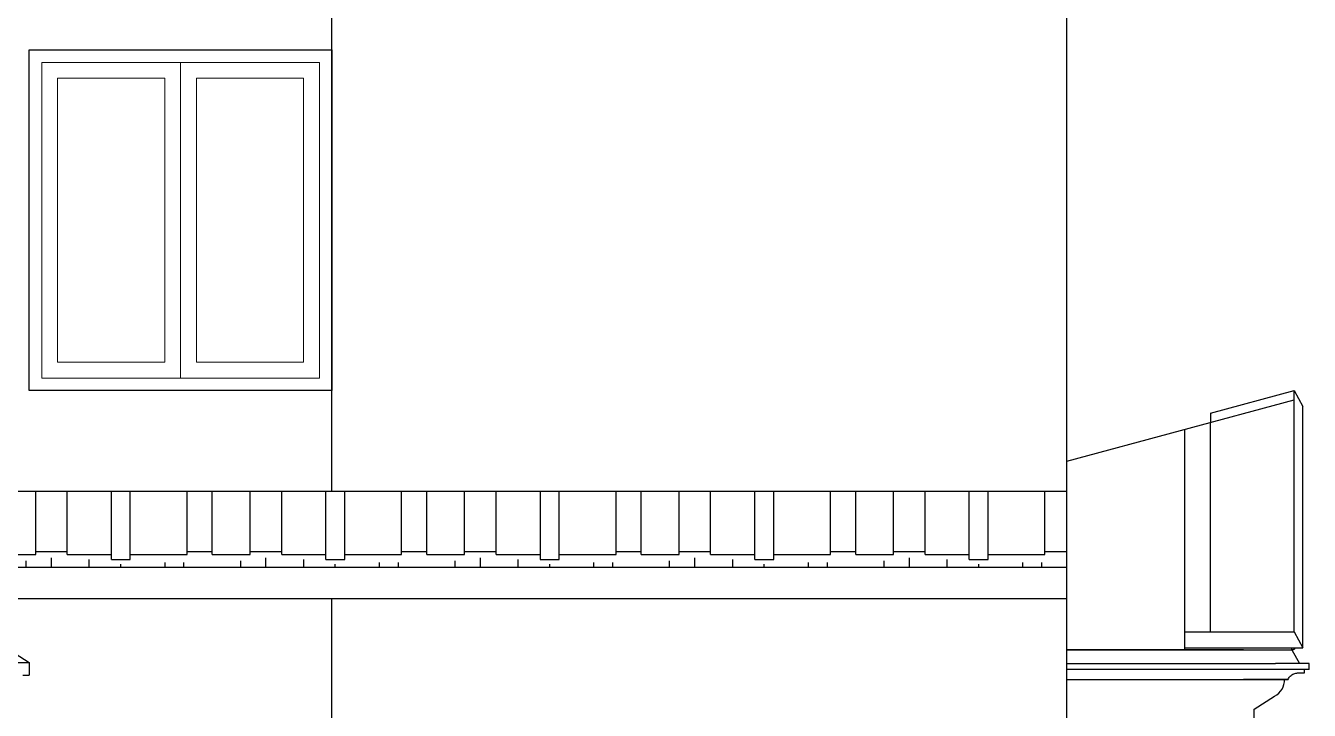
# Model space of a CAD drawing. Header units: inches. Extents: x 1397 to 20304, y -27267 to -746.
# Drawn here: x 3499.9 to 3703.4, y -9024.8 to -8916.3 of the extents above; entities that cross this region are included whole.
import ezdxf

# ---------------------------------------------------------------- set-up
doc = ezdxf.new("R2010")
doc.units = ezdxf.units.IN
doc.header["$LTSCALE"] = 17
doc.header["$MEASUREMENT"] = 0
for name, color, linetype, lineweight in [('ELEVATION', 7, 'Continuous', 25), ('OUTLINE', 1, 'Continuous', 25), ('WINDOW FRAME', 161, 'Continuous', 20)]:
    doc.layers.add(name, color=color, linetype=linetype, lineweight=lineweight)

# ---------------------------------------------------------------- blocks, each defined once
blk = doc.blocks.new('sdfsdferer')
at = {"layer": 'ELEVATION', "linetype": 'Continuous'}
blk.add_lwpolyline([(-29098.16, -495.81), (-29050.16, -495.81), (-29050.16, -549.81), (-29098.16, -549.81)], close=True, dxfattribs=at)
at = {"layer": 'WINDOW FRAME'}
for p, q in [((-29074.16, -497.81), (-29074.16, -547.81)), ((-29074.16, -547.81), (-29074.16, -497.81))]:
    blk.add_line(p, q, dxfattribs=at)
for points in [[(-29074.16, -547.81), (-29096.16, -547.81), (-29096.16, -497.81), (-29074.16, -497.81)], [(-29074.16, -497.81), (-29052.16, -497.81), (-29052.16, -547.81), (-29074.16, -547.81)]]:
    blk.add_lwpolyline(points, dxfattribs=at)
for points in [[(-29074.16, -497.81), (-29096.16, -497.81), (-29096.16, -547.81), (-29074.16, -547.81)], [(-29076.66, -500.31), (-29093.66, -500.31), (-29093.66, -545.31), (-29076.66, -545.31)], [(-29071.66, -500.31), (-29054.66, -500.31), (-29054.66, -545.31), (-29071.66, -545.31)]]:
    blk.add_lwpolyline(points, close=True, dxfattribs=at)

msp = doc.modelspace()

# ---------------------------------------------------------------- hatches: boundary and pattern name
at = {"layer": 'OUTLINE'}
h = msp.add_hatch(dxfattribs=at)
h.set_pattern_fill('AR-RSHKE', color=8)
h.set_pattern_definition([(0, (1566.02, -5796.163), (25.5, 12), [6, -5, 7, -3, 9, -4]), (0, (1572.02, -5795.663), (25.5, 12), [5, -19, 4, -6]), (0, (1584.02, -5796.913), (25.5, 12), [3, -31]), (90, (1566.0205, -5796.163), (-8.5, 12), [11.5, -36.5]), (90, (1572.0205, -5796.163), (-8.5, 12), [11.25, -36.75]), (90, (1577.0205, -5796.163), (-8.5, 12), [10.5, -37.5]), (90, (1584.0205, -5796.913), (-8.5, 12), [11.5, -36.5]), (90, (1587.0205, -5796.913), (-8.5, 12), [11.5, -36.5]), (90, (1596.0205, -5796.163), (-8.5, 12), [11, -37])])
h.paths.add_polyline_path([(3458.3, -8990.16), (3477, -9002.16), (3665.02, -9002.16), (3665.02, -8990.16)])

# ---------------------------------------------------------------- linework, layer by layer
for p, q in [((3665.02, -8985.34), (3701.02, -8975.61)), ((3687.78, -8977.74), (3701.02, -8974.16)), ((3701.02, -9012.36), (3701.02, -8974.16)), ((3701.02, -8974.16), (3702.4, -8976.69)), ((3687.78, -8977.74), (3687.78, -8979.19)), ((3702.4, -9014.89), (3702.4, -8976.69)), ((3687.78, -9012.36), (3687.78, -8979.19)), ((3683.71, -9012.36), (3683.71, -8980.29)), ((3683.71, -9012.36), (3687.78, -9012.36)), ((3683.71, -9015.22), (3683.71, -9012.36)), ((3687.78, -9012.36), (3701.02, -9012.36)), ((3701.02, -9012.36), (3702.4, -9014.89)), ((3692.99, -9015.21), (3665.02, -9015.22)), ((3665.02, -9015.22), (3692.99, -9015.22)), ((3665.02, -9015.22), (3700.68, -9015.22)), ((3683.71, -9014.89), (3700.68, -9014.89)), ((3692.99, -9015.22), (3698.08, -9015.22)), ((3699.29, -9015.22), (3700.68, -9015.22)), ((3700.68, -9015.03), (3700.68, -9014.89)), ((3700.68, -9014.89), (3701.11, -9014.89)), ((3700.68, -9015.22), (3700.68, -9015.07)), ((3700.76, -9015.22), (3700.68, -9015.22)), ((3700.68, -9015.22), (3700.68, -9015.22)), ((3700.68, -9015.22), (3701.88, -9017.41)), ((3700.68, -9015.22), (3700.76, -9015.22)), ((3700.83, -9015.22), (3700.76, -9015.22)), ((3700.89, -9015.21), (3700.83, -9015.22)), ((3700.95, -9015.2), (3700.89, -9015.21)), ((3701.01, -9015.17), (3700.95, -9015.2)), ((3701.04, -9015.16), (3701.01, -9015.17)), ((3701.05, -9015.15), (3701.04, -9015.16)), ((3701.09, -9015.11), (3701.05, -9015.15)), ((3701.11, -9015.07), (3701.09, -9015.11)), ((3701.11, -9014.89), (3701.13, -9014.94)), ((3701.11, -9014.89), (3701.13, -9014.89)), ((3701.13, -9015.03), (3701.11, -9015.07)), ((3701.13, -9014.89), (3702.4, -9014.89)), ((3701.13, -9014.94), (3701.13, -9014.99)), ((3701.13, -9014.99), (3701.13, -9015.03)), ((3665.02, -9017.42), (3698.08, -9017.41)), ((3702.67, -9018.36), (3665.02, -9018.36)), ((3703.44, -9017.41), (3698.08, -9017.41)), ((3701.29, -9018.93), (3701.45, -9018.91)), ((3701.29, -9018.93), (3701.45, -9018.91)), ((3701.45, -9018.91), (3701.59, -9018.9)), ((3701.45, -9018.91), (3701.59, -9018.9)), ((3701.45, -9018.91), (3701.45, -9018.91)), ((3701.59, -9018.9), (3702.67, -9018.9)), ((3703.44, -9018.36), (3702.67, -9018.36)), ((3702.67, -9018.9), (3702.67, -9018.36)), ((3703.44, -9017.41), (3703.44, -9017.41)), ((3703.44, -9018.36), (3703.44, -9017.41)), ((3665.02, -9019.92), (3692.99, -9019.92)), ((3692.99, -9019.92), (3699.49, -9019.92)), ((3699.49, -9019.92), (3692.99, -9019.92)), ((3699.29, -9021.08), (3699.42, -9020.7)), ((3699.42, -9020.7), (3699.48, -9020.31)), ((3699.48, -9020.31), (3699.49, -9019.92)), ((3699.49, -9019.92), (3699.49, -9019.92)), ((3699.49, -9019.92), (3700.1, -9019.92)), ((3700.1, -9019.92), (3699.49, -9019.92)), ((3700.1, -9019.92), (3700.15, -9019.78)), ((3700.1, -9019.92), (3700.1, -9019.92)), ((3700.15, -9019.78), (3700.22, -9019.64)), ((3700.15, -9019.78), (3700.15, -9019.78)), ((3700.22, -9019.64), (3700.31, -9019.51)), ((3700.31, -9019.51), (3700.42, -9019.39)), ((3700.31, -9019.51), (3700.42, -9019.39)), ((3700.31, -9019.51), (3700.31, -9019.51)), ((3700.31, -9019.51), (3700.31, -9019.51)), ((3700.42, -9019.39), (3700.54, -9019.28)), ((3700.54, -9019.28), (3700.67, -9019.18)), ((3700.54, -9019.28), (3700.67, -9019.18)), ((3700.54, -9019.28), (3700.54, -9019.28)), ((3700.54, -9019.28), (3700.54, -9019.28)), ((3700.54, -9019.28), (3700.54, -9019.28)), ((3700.67, -9019.18), (3700.81, -9019.1)), ((3700.67, -9019.18), (3700.81, -9019.1)), ((3700.67, -9019.18), (3700.67, -9019.18)), ((3700.81, -9019.1), (3700.96, -9019.03)), ((3700.81, -9019.1), (3700.96, -9019.03)), ((3700.81, -9019.1), (3700.81, -9019.1)), ((3700.96, -9019.03), (3701.12, -9018.97)), ((3700.96, -9019.03), (3700.96, -9019.03)), ((3701.12, -9018.97), (3701.29, -9018.93)), ((3701.12, -9018.97), (3701.29, -9018.93)), ((3701.12, -9018.97), (3701.12, -9018.97)), ((3701.12, -9018.97), (3701.12, -9018.97)), ((3701.12, -9018.97), (3701.12, -9018.97)), ((3701.29, -9018.93), (3701.29, -9018.93)), ((3694.69, -9024.64), (3697.94, -9022.59)), ((3697.94, -9022.59), (3698.3, -9022.36)), ((3697.94, -9022.59), (3697.94, -9022.59)), ((3698.3, -9022.36), (3698.61, -9022.08)), ((3698.61, -9022.08), (3698.89, -9021.78)), ((3698.89, -9021.78), (3699.12, -9021.44)), ((3699.12, -9021.44), (3699.29, -9021.08)), ((3694.69, -9030.52), (3694.69, -9024.64))]:
    msp.add_line(p, q)
for p, q in [((3548.5, -8990.16), (3548.5, -8907.16)), ((3665.02, -9235.16), (3665.02, -8912.16)), ((3430.26, -8972.16), (3500.5, -9017.25)), ((3665.02, -8990.16), (3458.3, -8990.16)), ((3665.02, -9002.16), (3477, -9002.16)), ((3665.02, -9007.16), (3484.78, -9007.16)), ((3548.5, -9107.16), (3548.5, -9007.16)), ((3484.5, -9017.25), (3500.5, -9017.25)), ((3500.5, -9017.25), (3500.5, -9019.25)), ((3499.5, -9019.25), (3500.5, -9019.25))]:
    msp.add_line(p, q, dxfattribs=at)
msp.add_lwpolyline([(3500.5, -8920.16), (3548.5, -8920.16), (3548.5, -8974.16), (3500.5, -8974.16)], close=True, dxfattribs=at)

# ---------------------------------------------------------------- block references
at = {"layer": 'WINDOW FRAME'}
msp.add_blockref('sdfsdferer', (32598.66, -8424.35), dxfattribs=at)

doc.saveas('drawing.dxf')
